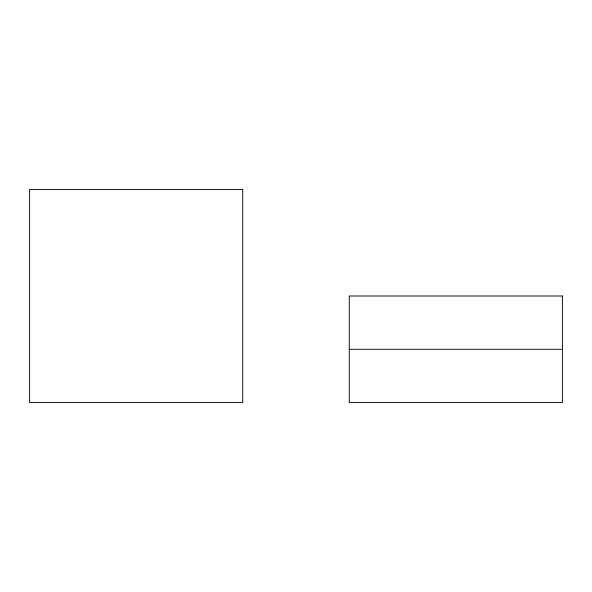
<?xml version="1.0" encoding="UTF-8"?>
<svg xmlns="http://www.w3.org/2000/svg" width="592" height="592" viewBox="0 0 592 592"><rect width="100%" height="100%" fill="white"/><g stroke="black" fill="none" stroke-linecap="round" stroke-linejoin="round"><path stroke-width="0.89" d="M349.28 349.28L562.4 349.28M242.72 189.44L29.6 189.44L29.6 402.56L242.72 402.56L242.72 189.44M562.4 296L349.28 296L349.28 402.56L562.4 402.56L562.4 296"/></g></svg>
